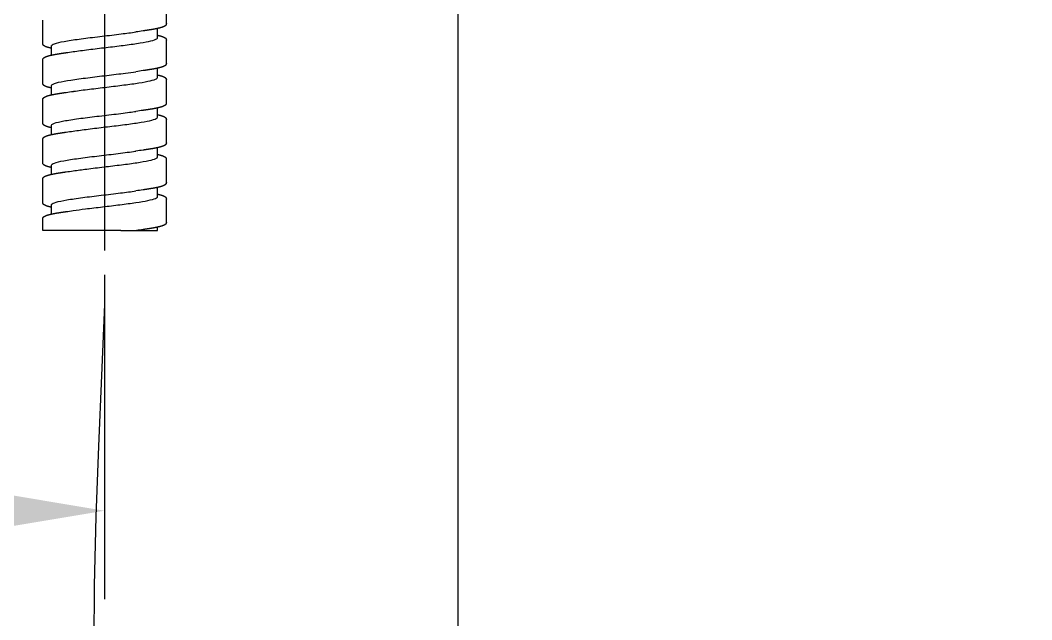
# Model space of a CAD drawing. Header units: millimetres. Extents: x 5066 to 5486, y -1867 to -1273.
# Drawn here: x 5219.71 to 5242.62, y -1762.66 to -1749.08 of the extents above; entities that cross this region are included whole.
import ezdxf

# ---------------------------------------------------------------- set-up
doc = ezdxf.new("R2010")
doc.units = ezdxf.units.MM
doc.header["$LTSCALE"] = 7
doc.header["$MEASUREMENT"] = 0
doc.linetypes.add('CENTER', pattern=[2, 1.25, -0.25, 0.25, -0.25])
for name, color, linetype in [('CL', 1, 'CENTER'), ('D', 2, 'CONTINUOUS'), ('DWG', 7, 'CONTINUOUS')]:
    doc.layers.add(name, color=color, linetype=linetype)

msp = doc.modelspace()

# ---------------------------------------------------------------- linework, layer by layer
at = {"layer": 'CL', "linetype": 'CENTER'}
msp.add_line((5221.619, -1507.542), (5221.619, -1755.515), dxfattribs=at)
at = {"layer": 'CL', "color": 1, "linetype": 'CENTER'}
msp.add_spline([(5221.619, -1755.515), (5224.422, -1775.942), (5253.464, -1764.616), (5258.08, -1696.791), (5231.299, -1623.625), (5231.025, -1621.271)], degree=3, dxfattribs=at)
at = {"layer": 'D'}
for p, q in [((5229.619, -1744.372), (5229.619, -1771.651)), ((5221.619, -1754.842), (5221.619, -1762.189))]:
    msp.add_line(p, q, dxfattribs=at)
msp.add_solid([(5218.119, -1759.605), (5218.119, -1760.772), (5221.619, -1760.189)], dxfattribs=at)
at = {"layer": 'DWG'}
for p, q in [((5223.019, -1749.155), (5223.019, -1748.629)), ((5220.219, -1749.605), (5220.219, -1749.079)), ((5222.819, -1749.474), (5222.819, -1749.266)), ((5223.019, -1750.055), (5223.019, -1749.529)), ((5220.419, -1749.868), (5220.419, -1749.659)), ((5220.219, -1750.505), (5220.219, -1749.979)), ((5222.819, -1750.374), (5222.819, -1750.166)), ((5223.019, -1750.955), (5223.019, -1750.429)), ((5220.419, -1750.768), (5220.419, -1750.559)), ((5220.219, -1751.405), (5220.219, -1750.879)), ((5222.819, -1751.274), (5222.819, -1751.066)), ((5223.019, -1751.855), (5223.019, -1751.329)), ((5220.419, -1751.668), (5220.419, -1751.459)), ((5220.219, -1752.305), (5220.219, -1751.779)), ((5222.819, -1752.174), (5222.819, -1751.966)), ((5223.019, -1752.755), (5223.019, -1752.229)), ((5220.419, -1752.568), (5220.419, -1752.359)), ((5220.219, -1753.205), (5220.219, -1752.679)), ((5222.819, -1753.074), (5222.819, -1752.866)), ((5223.019, -1753.655), (5223.019, -1753.129)), ((5220.419, -1753.468), (5220.419, -1753.259)), ((5220.219, -1753.842), (5220.219, -1753.579)), ((5221.987, -1753.842), (5220.219, -1753.842)), ((5221.987, -1753.842), (5222.327, -1753.842)), ((5222.327, -1753.842), (5222.341, -1753.842)), ((5222.341, -1753.842), (5222.819, -1753.842)), ((5222.819, -1753.842), (5222.819, -1753.766))]:
    msp.add_line(p, q, dxfattribs=at)
for centre, radius, start, end in [((5224.509, -1764.111), 14.927, 97.7664, 98.3989), ((5218.729, -1735.023), 14.927, 277.7664, 278.3989), ((5224.509, -1765.011), 14.927, 97.7664, 98.3989), ((5218.729, -1735.923), 14.927, 277.7664, 278.3989), ((5224.509, -1765.911), 14.927, 97.7664, 98.3989), ((5218.729, -1736.823), 14.927, 277.7664, 278.3989), ((5224.509, -1766.811), 14.927, 97.7664, 98.3989), ((5218.729, -1737.723), 14.927, 277.7664, 278.3989), ((5224.509, -1767.711), 14.927, 97.7664, 98.3989), ((5218.729, -1738.623), 14.927, 277.7664, 278.3989), ((5224.538, -1768.824), 15.143, 97.7695, 98.3437)]:
    msp.add_arc(centre, radius, start, end, dxfattribs=at)
for points, degree, knots in [([(5223.019, -1749.155), (5223.018, -1749.162), (5223.017, -1749.169), (5223.015, -1749.175), (5223.012, -1749.181), (5223.009, -1749.186), (5223.006, -1749.191), (5223.002, -1749.196), (5222.996, -1749.202), (5222.99, -1749.207), (5222.983, -1749.212), (5222.976, -1749.216), (5222.968, -1749.22), (5222.958, -1749.225), (5222.946, -1749.23), (5222.934, -1749.235), (5222.921, -1749.24), (5222.906, -1749.244), (5222.891, -1749.249), (5222.875, -1749.253), (5222.858, -1749.257), (5222.84, -1749.261), (5222.821, -1749.266), (5222.801, -1749.27), (5222.782, -1749.274), (5222.762, -1749.278), (5222.741, -1749.282), (5222.719, -1749.286), (5222.697, -1749.29), (5222.674, -1749.293), (5222.65, -1749.297), (5222.625, -1749.301), (5222.6, -1749.305), (5222.573, -1749.309), (5222.547, -1749.313), (5222.519, -1749.317), (5222.491, -1749.321)], 1, [0, 0, 0.098664, 0.197327, 0.295991, 0.394654, 0.493318, 0.591982, 0.690645, 0.844485, 0.998324, 1.152163, 1.306003, 1.459842, 1.661125, 1.862408, 2.06369, 2.264973, 2.466256, 2.667538, 2.868821, 3.070104, 3.271387, 3.472669, 3.673952, 3.858159, 4.042366, 4.226573, 4.41078, 4.594987, 4.779193, 4.9634, 5.147607, 5.331814, 5.516021, 5.700228, 5.884435, 6.068642, 6.068642]), ([(5220.419, -1749.659), (5220.419, -1749.656), (5220.425, -1749.636), (5220.505, -1749.598), (5220.761, -1749.545), (5221.13, -1749.493), (5221.563, -1749.441), (5221.983, -1749.391), (5222.227, -1749.359), (5222.328, -1749.344)], 3, [34.557519, 34.557519, 34.557519, 34.557519, 34.625014, 34.989488, 35.353962, 35.718436, 36.08291, 36.447384, 36.760811, 36.760811, 36.760811, 36.760811]), ([(5220.909, -1749.79), (5220.922, -1749.788), (5221.043, -1749.771), (5221.302, -1749.737), (5221.704, -1749.69), (5222.097, -1749.642), (5222.437, -1749.594), (5222.689, -1749.547), (5222.801, -1749.507), (5222.819, -1749.483), (5222.819, -1749.474)], 3, [35.49582, 35.49582, 35.49582, 35.49582, 35.533679, 35.865769, 36.19786, 36.52995, 36.862041, 37.194131, 37.526221, 37.699112, 37.699112, 37.699112, 37.699112]), ([(5222.819, -1749.418), (5222.821, -1749.418), (5222.837, -1749.422), (5222.853, -1749.425), (5222.868, -1749.429), (5222.882, -1749.433), (5222.895, -1749.437), (5222.908, -1749.44), (5222.92, -1749.444), (5222.932, -1749.448), (5222.942, -1749.452), (5222.952, -1749.456), (5222.962, -1749.461), (5222.978, -1749.469), (5222.994, -1749.479), (5223.007, -1749.492), (5223.016, -1749.509), (5223.019, -1749.529)], 1, [2.573214, 2.573214, 2.597069, 2.768815, 2.940561, 3.112307, 3.284053, 3.455799, 3.627545, 3.799291, 3.971037, 4.142783, 4.314529, 4.486275, 4.801819, 5.117363, 5.432907, 5.748451, 6.063995, 6.063995]), ([(5220.419, -1749.716), (5220.417, -1749.716), (5220.4, -1749.712), (5220.385, -1749.708), (5220.37, -1749.705), (5220.356, -1749.701), (5220.342, -1749.697), (5220.329, -1749.694), (5220.317, -1749.69), (5220.306, -1749.686), (5220.295, -1749.682), (5220.285, -1749.678), (5220.276, -1749.673), (5220.259, -1749.665), (5220.244, -1749.655), (5220.231, -1749.642), (5220.222, -1749.625), (5220.219, -1749.605)], 1, [2.573214, 2.573214, 2.597095, 2.768841, 2.940587, 3.112332, 3.284078, 3.455824, 3.62757, 3.799316, 3.971062, 4.142808, 4.314554, 4.4863, 4.801839, 5.117378, 5.432917, 5.748456, 6.063995, 6.063995]), ([(5220.219, -1749.979), (5220.219, -1749.972), (5220.221, -1749.965), (5220.223, -1749.959), (5220.225, -1749.953), (5220.228, -1749.947), (5220.232, -1749.942), (5220.236, -1749.938), (5220.242, -1749.932), (5220.248, -1749.927), (5220.255, -1749.922), (5220.262, -1749.918), (5220.269, -1749.914), (5220.28, -1749.909), (5220.291, -1749.904), (5220.304, -1749.899), (5220.317, -1749.894), (5220.331, -1749.89), (5220.346, -1749.885), (5220.362, -1749.881), (5220.379, -1749.877), (5220.397, -1749.872), (5220.416, -1749.868), (5220.436, -1749.864), (5220.456, -1749.86), (5220.476, -1749.856), (5220.497, -1749.852), (5220.518, -1749.848), (5220.541, -1749.844), (5220.564, -1749.84), (5220.588, -1749.837), (5220.613, -1749.833), (5220.638, -1749.829), (5220.664, -1749.825), (5220.691, -1749.821), (5220.718, -1749.817), (5220.746, -1749.813)], 1, [0, 0, 0.098664, 0.197327, 0.295991, 0.394654, 0.493318, 0.591981, 0.690645, 0.844484, 0.998323, 1.152163, 1.306002, 1.459841, 1.661124, 1.862407, 2.063689, 2.264972, 2.466254, 2.667537, 2.86882, 3.070102, 3.271385, 3.472667, 3.67395, 3.858157, 4.042364, 4.226571, 4.410778, 4.594985, 4.779192, 4.963399, 5.147606, 5.331814, 5.516021, 5.700228, 5.884435, 6.068642, 6.068642]), ([(5220.419, -1750.559), (5220.419, -1750.552), (5220.435, -1750.527), (5220.554, -1750.485), (5220.841, -1750.433), (5221.23, -1750.381), (5221.67, -1750.329), (5222.049, -1750.283), (5222.255, -1750.255), (5222.328, -1750.244)], 3, [28.274334, 28.274334, 28.274334, 28.274334, 28.428959, 28.793433, 29.157907, 29.522381, 29.886854, 30.251328, 30.477625, 30.477625, 30.477625, 30.477625]), ([(5223.019, -1750.055), (5223.018, -1750.062), (5223.017, -1750.069), (5223.015, -1750.075), (5223.012, -1750.081), (5223.009, -1750.086), (5223.006, -1750.091), (5223.002, -1750.096), (5222.996, -1750.102), (5222.99, -1750.107), (5222.983, -1750.112), (5222.976, -1750.116), (5222.968, -1750.12), (5222.958, -1750.125), (5222.946, -1750.13), (5222.934, -1750.135), (5222.921, -1750.14), (5222.906, -1750.144), (5222.891, -1750.149), (5222.875, -1750.153), (5222.858, -1750.157), (5222.84, -1750.161), (5222.821, -1750.166), (5222.801, -1750.17), (5222.782, -1750.174), (5222.762, -1750.178), (5222.741, -1750.182), (5222.719, -1750.186), (5222.697, -1750.19), (5222.674, -1750.193), (5222.65, -1750.197), (5222.625, -1750.201), (5222.6, -1750.205), (5222.573, -1750.209), (5222.547, -1750.213), (5222.519, -1750.217), (5222.491, -1750.221)], 1, [0, 0, 0.098664, 0.197327, 0.295991, 0.394655, 0.493318, 0.591982, 0.690645, 0.844485, 0.998324, 1.152164, 1.306003, 1.459842, 1.661125, 1.862408, 2.063691, 2.264973, 2.466256, 2.667539, 2.868822, 3.070104, 3.271387, 3.47267, 3.673952, 3.858159, 4.042366, 4.226573, 4.41078, 4.594987, 4.779194, 4.963401, 5.147607, 5.331814, 5.516021, 5.700228, 5.884435, 6.068642, 6.068642]), ([(5220.909, -1750.69), (5220.913, -1750.69), (5221.024, -1750.673), (5221.27, -1750.641), (5221.671, -1750.593), (5222.067, -1750.546), (5222.413, -1750.498), (5222.672, -1750.451), (5222.798, -1750.409), (5222.819, -1750.384), (5222.819, -1750.374)], 3, [29.212635, 29.212635, 29.212635, 29.212635, 29.22396, 29.556051, 29.888141, 30.220231, 30.552322, 30.884412, 31.216503, 31.415927, 31.415927, 31.415927, 31.415927]), ([(5222.819, -1750.318), (5222.821, -1750.318), (5222.837, -1750.322), (5222.853, -1750.325), (5222.868, -1750.329), (5222.882, -1750.333), (5222.895, -1750.337), (5222.908, -1750.34), (5222.92, -1750.344), (5222.932, -1750.348), (5222.942, -1750.352), (5222.952, -1750.356), (5222.962, -1750.361), (5222.978, -1750.369), (5222.994, -1750.379), (5223.007, -1750.392), (5223.016, -1750.409), (5223.019, -1750.429)], 1, [2.573214, 2.573214, 2.597071, 2.768817, 2.940563, 3.112309, 3.284055, 3.455801, 3.627547, 3.799293, 3.971039, 4.142785, 4.314531, 4.486276, 4.80182, 5.117364, 5.432908, 5.748451, 6.063995, 6.063995]), ([(5220.419, -1750.616), (5220.417, -1750.616), (5220.4, -1750.612), (5220.385, -1750.608), (5220.37, -1750.605), (5220.356, -1750.601), (5220.342, -1750.597), (5220.329, -1750.594), (5220.317, -1750.59), (5220.306, -1750.586), (5220.295, -1750.582), (5220.285, -1750.578), (5220.276, -1750.573), (5220.259, -1750.565), (5220.244, -1750.555), (5220.231, -1750.542), (5220.222, -1750.525), (5220.219, -1750.505)], 1, [2.573214, 2.573214, 2.597093, 2.768839, 2.940585, 3.112331, 3.284077, 3.455823, 3.627569, 3.799315, 3.971061, 4.142807, 4.314553, 4.486299, 4.801838, 5.117377, 5.432916, 5.748456, 6.063995, 6.063995]), ([(5220.219, -1750.879), (5220.219, -1750.872), (5220.221, -1750.865), (5220.223, -1750.859), (5220.225, -1750.853), (5220.228, -1750.847), (5220.232, -1750.842), (5220.236, -1750.838), (5220.242, -1750.832), (5220.248, -1750.827), (5220.255, -1750.822), (5220.262, -1750.818), (5220.269, -1750.814), (5220.28, -1750.809), (5220.291, -1750.804), (5220.304, -1750.799), (5220.317, -1750.794), (5220.331, -1750.79), (5220.346, -1750.785), (5220.362, -1750.781), (5220.379, -1750.777), (5220.397, -1750.772), (5220.416, -1750.768), (5220.436, -1750.764), (5220.456, -1750.76), (5220.476, -1750.756), (5220.497, -1750.752), (5220.518, -1750.748), (5220.541, -1750.744), (5220.564, -1750.74), (5220.588, -1750.737), (5220.613, -1750.733), (5220.638, -1750.729), (5220.664, -1750.725), (5220.691, -1750.721), (5220.718, -1750.717), (5220.746, -1750.713)], 1, [0, 0, 0.098664, 0.197327, 0.295991, 0.394654, 0.493318, 0.591981, 0.690645, 0.844484, 0.998323, 1.152163, 1.306002, 1.459841, 1.661124, 1.862406, 2.063689, 2.264971, 2.466254, 2.667537, 2.868819, 3.070102, 3.271384, 3.472667, 3.673949, 3.858156, 4.042364, 4.226571, 4.410778, 4.594985, 4.779192, 4.963399, 5.147606, 5.331813, 5.516021, 5.700228, 5.884435, 6.068642, 6.068642]), ([(5220.419, -1751.459), (5220.419, -1751.448), (5220.448, -1751.419), (5220.611, -1751.373), (5220.926, -1751.32), (5221.332, -1751.268), (5221.776, -1751.216), (5222.113, -1751.175), (5222.283, -1751.151), (5222.328, -1751.144)], 3, [21.991149, 21.991149, 21.991149, 21.991149, 22.232904, 22.597378, 22.961852, 23.326325, 23.690799, 24.055273, 24.19444, 24.19444, 24.19444, 24.19444]), ([(5223.019, -1750.955), (5223.018, -1750.962), (5223.017, -1750.969), (5223.015, -1750.975), (5223.012, -1750.981), (5223.009, -1750.986), (5223.006, -1750.991), (5223.002, -1750.996), (5222.996, -1751.002), (5222.99, -1751.007), (5222.983, -1751.012), (5222.976, -1751.016), (5222.968, -1751.02), (5222.958, -1751.025), (5222.946, -1751.03), (5222.934, -1751.035), (5222.921, -1751.04), (5222.906, -1751.044), (5222.891, -1751.049), (5222.875, -1751.053), (5222.858, -1751.057), (5222.84, -1751.061), (5222.821, -1751.066), (5222.801, -1751.07), (5222.782, -1751.074), (5222.762, -1751.078), (5222.741, -1751.082), (5222.719, -1751.086), (5222.697, -1751.09), (5222.674, -1751.093), (5222.65, -1751.097), (5222.625, -1751.101), (5222.6, -1751.105), (5222.573, -1751.109), (5222.547, -1751.113), (5222.519, -1751.117), (5222.491, -1751.121)], 1, [0, 0, 0.098664, 0.197327, 0.295991, 0.394655, 0.493318, 0.591982, 0.690646, 0.844485, 0.998324, 1.152164, 1.306003, 1.459843, 1.661125, 1.862408, 2.063691, 2.264974, 2.466256, 2.667539, 2.868822, 3.070105, 3.271387, 3.47267, 3.673953, 3.85816, 4.042367, 4.226573, 4.41078, 4.594987, 4.779194, 4.963401, 5.147608, 5.331814, 5.516021, 5.700228, 5.884435, 6.068642, 6.068642]), ([(5220.909, -1751.59), (5221.012, -1751.575), (5221.246, -1751.544), (5221.639, -1751.497), (5222.036, -1751.45), (5222.388, -1751.402), (5222.656, -1751.354), (5222.794, -1751.312), (5222.819, -1751.285), (5222.819, -1751.274)], 3, [22.92945, 22.92945, 22.92945, 22.92945, 23.246332, 23.578422, 23.910513, 24.242603, 24.574694, 24.906784, 25.132741, 25.132741, 25.132741, 25.132741]), ([(5222.819, -1751.218), (5222.821, -1751.218), (5222.837, -1751.222), (5222.853, -1751.225), (5222.868, -1751.229), (5222.882, -1751.233), (5222.895, -1751.237), (5222.908, -1751.24), (5222.92, -1751.244), (5222.932, -1751.248), (5222.942, -1751.252), (5222.952, -1751.256), (5222.962, -1751.261), (5222.978, -1751.269), (5222.994, -1751.279), (5223.007, -1751.292), (5223.016, -1751.309), (5223.019, -1751.329)], 1, [2.573214, 2.573214, 2.597072, 2.768818, 2.940564, 3.11231, 3.284056, 3.455802, 3.627548, 3.799294, 3.97104, 4.142786, 4.314532, 4.486278, 4.801821, 5.117365, 5.432908, 5.748452, 6.063995, 6.063995]), ([(5220.419, -1751.516), (5220.417, -1751.516), (5220.4, -1751.512), (5220.385, -1751.508), (5220.37, -1751.505), (5220.356, -1751.501), (5220.342, -1751.497), (5220.329, -1751.494), (5220.317, -1751.49), (5220.306, -1751.486), (5220.295, -1751.482), (5220.285, -1751.478), (5220.276, -1751.473), (5220.259, -1751.465), (5220.244, -1751.455), (5220.231, -1751.442), (5220.222, -1751.425), (5220.219, -1751.405)], 1, [2.573214, 2.573214, 2.597092, 2.768838, 2.940584, 3.11233, 3.284076, 3.455822, 3.627568, 3.799314, 3.971059, 4.142805, 4.314551, 4.486297, 4.801837, 5.117376, 5.432916, 5.748456, 6.063995, 6.063995]), ([(5220.219, -1751.779), (5220.219, -1751.772), (5220.221, -1751.765), (5220.223, -1751.759), (5220.225, -1751.753), (5220.228, -1751.747), (5220.232, -1751.742), (5220.236, -1751.738), (5220.242, -1751.732), (5220.248, -1751.727), (5220.255, -1751.722), (5220.262, -1751.718), (5220.269, -1751.714), (5220.28, -1751.709), (5220.291, -1751.704), (5220.304, -1751.699), (5220.317, -1751.694), (5220.331, -1751.69), (5220.346, -1751.685), (5220.362, -1751.681), (5220.379, -1751.677), (5220.397, -1751.672), (5220.416, -1751.668), (5220.436, -1751.664), (5220.456, -1751.66), (5220.476, -1751.656), (5220.497, -1751.652), (5220.518, -1751.648), (5220.541, -1751.644), (5220.564, -1751.64), (5220.588, -1751.637), (5220.613, -1751.633), (5220.638, -1751.629), (5220.664, -1751.625), (5220.691, -1751.621), (5220.718, -1751.617), (5220.746, -1751.613)], 1, [0, 0, 0.098663, 0.197327, 0.29599, 0.394654, 0.493317, 0.591981, 0.690644, 0.844484, 0.998323, 1.152162, 1.306002, 1.459841, 1.661124, 1.862406, 2.063689, 2.264971, 2.466254, 2.667536, 2.868819, 3.070101, 3.271384, 3.472666, 3.673949, 3.858156, 4.042363, 4.22657, 4.410778, 4.594985, 4.779192, 4.963399, 5.147606, 5.331813, 5.51602, 5.700228, 5.884435, 6.068642, 6.068642]), ([(5223.019, -1751.855), (5223.018, -1751.862), (5223.017, -1751.869), (5223.015, -1751.875), (5223.012, -1751.881), (5223.009, -1751.886), (5223.006, -1751.891), (5223.002, -1751.896), (5222.996, -1751.902), (5222.99, -1751.907), (5222.983, -1751.912), (5222.976, -1751.916), (5222.968, -1751.92), (5222.958, -1751.925), (5222.946, -1751.93), (5222.934, -1751.935), (5222.921, -1751.94), (5222.906, -1751.944), (5222.891, -1751.949), (5222.875, -1751.953), (5222.858, -1751.957), (5222.84, -1751.961), (5222.821, -1751.966), (5222.801, -1751.97), (5222.782, -1751.974), (5222.762, -1751.978), (5222.741, -1751.982), (5222.719, -1751.986), (5222.697, -1751.99), (5222.674, -1751.993), (5222.65, -1751.997), (5222.625, -1752.001), (5222.6, -1752.005), (5222.573, -1752.009), (5222.547, -1752.013), (5222.519, -1752.017), (5222.491, -1752.021)], 1, [0, 0, 0.098664, 0.197327, 0.295991, 0.394655, 0.493318, 0.591982, 0.690646, 0.844485, 0.998324, 1.152164, 1.306003, 1.459843, 1.661125, 1.862408, 2.063691, 2.264974, 2.466257, 2.667539, 2.868822, 3.070105, 3.271388, 3.47267, 3.673953, 3.85816, 4.042367, 4.226574, 4.410781, 4.594987, 4.779194, 4.963401, 5.147608, 5.331815, 5.516021, 5.700228, 5.884435, 6.068642, 6.068642]), ([(5220.419, -1752.359), (5220.419, -1752.344), (5220.465, -1752.311), (5220.675, -1752.26), (5221.017, -1752.208), (5221.437, -1752.156), (5221.882, -1752.104), (5222.175, -1752.066), (5222.311, -1752.046), (5222.328, -1752.044)], 3, [15.707963, 15.707963, 15.707963, 15.707963, 16.036849, 16.401323, 16.765796, 17.13027, 17.494744, 17.859218, 17.911255, 17.911255, 17.911255, 17.911255]), ([(5220.419, -1752.416), (5220.417, -1752.416), (5220.4, -1752.412), (5220.385, -1752.408), (5220.37, -1752.405), (5220.356, -1752.401), (5220.342, -1752.397), (5220.329, -1752.394), (5220.317, -1752.39), (5220.306, -1752.386), (5220.295, -1752.382), (5220.285, -1752.378), (5220.276, -1752.373), (5220.259, -1752.365), (5220.244, -1752.355), (5220.231, -1752.342), (5220.222, -1752.325), (5220.219, -1752.305)], 1, [2.573214, 2.573214, 2.597091, 2.768837, 2.940582, 3.112328, 3.284074, 3.45582, 3.627566, 3.799312, 3.971058, 4.142804, 4.31455, 4.486296, 4.801836, 5.117376, 5.432915, 5.748455, 6.063995, 6.063995]), ([(5220.909, -1752.49), (5221.003, -1752.476), (5221.225, -1752.447), (5221.607, -1752.401), (5222.006, -1752.353), (5222.363, -1752.306), (5222.638, -1752.258), (5222.789, -1752.214), (5222.819, -1752.187), (5222.819, -1752.174)], 3, [16.646264, 16.646264, 16.646264, 16.646264, 16.936613, 17.268704, 17.600794, 17.932885, 18.264975, 18.597065, 18.849556, 18.849556, 18.849556, 18.849556]), ([(5222.819, -1752.118), (5222.821, -1752.118), (5222.837, -1752.122), (5222.853, -1752.125), (5222.868, -1752.129), (5222.882, -1752.133), (5222.895, -1752.137), (5222.908, -1752.14), (5222.92, -1752.144), (5222.932, -1752.148), (5222.942, -1752.152), (5222.952, -1752.156), (5222.962, -1752.161), (5222.978, -1752.169), (5222.994, -1752.179), (5223.007, -1752.192), (5223.016, -1752.209), (5223.019, -1752.229)], 1, [2.573214, 2.573214, 2.597074, 2.76882, 2.940566, 3.112312, 3.284058, 3.455804, 3.62755, 3.799296, 3.971042, 4.142787, 4.314533, 4.486279, 4.801823, 5.117366, 5.432909, 5.748452, 6.063995, 6.063995]), ([(5220.219, -1752.679), (5220.219, -1752.672), (5220.221, -1752.665), (5220.223, -1752.659), (5220.225, -1752.653), (5220.228, -1752.647), (5220.232, -1752.642), (5220.236, -1752.638), (5220.242, -1752.632), (5220.248, -1752.627), (5220.255, -1752.622), (5220.262, -1752.618), (5220.269, -1752.614), (5220.28, -1752.609), (5220.291, -1752.604), (5220.304, -1752.599), (5220.317, -1752.594), (5220.331, -1752.59), (5220.346, -1752.585), (5220.362, -1752.581), (5220.379, -1752.577), (5220.397, -1752.572), (5220.416, -1752.568), (5220.436, -1752.564), (5220.456, -1752.56), (5220.476, -1752.556), (5220.497, -1752.552), (5220.518, -1752.548), (5220.541, -1752.544), (5220.564, -1752.54), (5220.588, -1752.537), (5220.613, -1752.533), (5220.638, -1752.529), (5220.664, -1752.525), (5220.691, -1752.521), (5220.718, -1752.517), (5220.746, -1752.513)], 1, [0, 0, 0.098663, 0.197327, 0.29599, 0.394654, 0.493317, 0.591981, 0.690644, 0.844484, 0.998323, 1.152162, 1.306002, 1.459841, 1.661123, 1.862406, 2.063688, 2.264971, 2.466253, 2.667536, 2.868818, 3.070101, 3.271383, 3.472666, 3.673948, 3.858156, 4.042363, 4.22657, 4.410777, 4.594984, 4.779192, 4.963399, 5.147606, 5.331813, 5.51602, 5.700227, 5.884435, 6.068642, 6.068642]), ([(5223.019, -1752.755), (5223.018, -1752.762), (5223.017, -1752.769), (5223.015, -1752.775), (5223.012, -1752.781), (5223.009, -1752.786), (5223.006, -1752.791), (5223.002, -1752.796), (5222.996, -1752.802), (5222.99, -1752.807), (5222.983, -1752.812), (5222.976, -1752.816), (5222.968, -1752.82), (5222.958, -1752.825), (5222.946, -1752.83), (5222.934, -1752.835), (5222.921, -1752.84), (5222.906, -1752.844), (5222.891, -1752.849), (5222.875, -1752.853), (5222.858, -1752.857), (5222.84, -1752.861), (5222.821, -1752.866), (5222.801, -1752.87), (5222.782, -1752.874), (5222.762, -1752.878), (5222.741, -1752.882), (5222.719, -1752.886), (5222.697, -1752.89), (5222.674, -1752.893), (5222.65, -1752.897), (5222.625, -1752.901), (5222.6, -1752.905), (5222.573, -1752.909), (5222.547, -1752.913), (5222.519, -1752.917), (5222.491, -1752.921)], 1, [0, 0, 0.098664, 0.197327, 0.295991, 0.394655, 0.493318, 0.591982, 0.690646, 0.844485, 0.998325, 1.152164, 1.306003, 1.459843, 1.661126, 1.862408, 2.063691, 2.264974, 2.466257, 2.66754, 2.868822, 3.070105, 3.271388, 3.472671, 3.673954, 3.85816, 4.042367, 4.226574, 4.410781, 4.594988, 4.779194, 4.963401, 5.147608, 5.331815, 5.516022, 5.700228, 5.884435, 6.068642, 6.068642]), ([(5220.419, -1753.259), (5220.419, -1753.257), (5220.423, -1753.237), (5220.497, -1753.2), (5220.747, -1753.148), (5221.112, -1753.095), (5221.544, -1753.043), (5221.971, -1752.993), (5222.222, -1752.96), (5222.328, -1752.944)], 3, [9.424778, 9.424778, 9.424778, 9.424778, 9.47632, 9.840794, 10.205267, 10.569741, 10.934215, 11.298689, 11.628069, 11.628069, 11.628069, 11.628069]), ([(5220.419, -1753.316), (5220.417, -1753.316), (5220.4, -1753.312), (5220.385, -1753.308), (5220.37, -1753.305), (5220.356, -1753.301), (5220.342, -1753.297), (5220.329, -1753.294), (5220.317, -1753.29), (5220.306, -1753.286), (5220.295, -1753.282), (5220.285, -1753.278), (5220.276, -1753.273), (5220.259, -1753.265), (5220.244, -1753.255), (5220.231, -1753.242), (5220.222, -1753.225), (5220.219, -1753.205)], 1, [2.573214, 2.573214, 2.597089, 2.768835, 2.940581, 3.112327, 3.284073, 3.455819, 3.627565, 3.799311, 3.971057, 4.142803, 4.314548, 4.486294, 4.801835, 5.117375, 5.432915, 5.748455, 6.063995, 6.063995]), ([(5220.909, -1753.39), (5220.995, -1753.377), (5221.205, -1753.349), (5221.574, -1753.305), (5221.975, -1753.257), (5222.337, -1753.21), (5222.62, -1753.162), (5222.785, -1753.117), (5222.819, -1753.088), (5222.819, -1753.074)], 3, [10.363079, 10.363079, 10.363079, 10.363079, 10.626895, 10.958985, 11.291075, 11.623166, 11.955256, 12.287347, 12.566371, 12.566371, 12.566371, 12.566371]), ([(5222.819, -1753.018), (5222.821, -1753.018), (5222.837, -1753.022), (5222.853, -1753.025), (5222.868, -1753.029), (5222.882, -1753.033), (5222.895, -1753.037), (5222.908, -1753.04), (5222.92, -1753.044), (5222.932, -1753.048), (5222.942, -1753.052), (5222.952, -1753.056), (5222.962, -1753.061), (5222.978, -1753.069), (5222.994, -1753.079), (5223.007, -1753.092), (5223.016, -1753.109), (5223.019, -1753.129)], 1, [2.573214, 2.573214, 2.597075, 2.768821, 2.940567, 3.112313, 3.284059, 3.455805, 3.627551, 3.799297, 3.971043, 4.142789, 4.314535, 4.486281, 4.801824, 5.117367, 5.432909, 5.748452, 6.063995, 6.063995]), ([(5220.219, -1753.579), (5220.219, -1753.572), (5220.221, -1753.565), (5220.223, -1753.559), (5220.225, -1753.553), (5220.228, -1753.547), (5220.232, -1753.542), (5220.236, -1753.538), (5220.242, -1753.532), (5220.248, -1753.527), (5220.255, -1753.522), (5220.262, -1753.518), (5220.269, -1753.514), (5220.28, -1753.509), (5220.291, -1753.504), (5220.304, -1753.499), (5220.317, -1753.494), (5220.331, -1753.49), (5220.346, -1753.485), (5220.362, -1753.481), (5220.379, -1753.477), (5220.397, -1753.472), (5220.416, -1753.468), (5220.436, -1753.464), (5220.456, -1753.46), (5220.476, -1753.456), (5220.497, -1753.452), (5220.518, -1753.448), (5220.541, -1753.444), (5220.564, -1753.44), (5220.588, -1753.437), (5220.613, -1753.433), (5220.638, -1753.429), (5220.664, -1753.425), (5220.691, -1753.421), (5220.718, -1753.417), (5220.746, -1753.413)], 1, [0, 0, 0.098663, 0.197327, 0.29599, 0.394654, 0.493317, 0.591981, 0.690644, 0.844484, 0.998323, 1.152162, 1.306001, 1.459841, 1.661123, 1.862406, 2.063688, 2.264971, 2.466253, 2.667536, 2.868818, 3.070101, 3.271383, 3.472666, 3.673948, 3.858155, 4.042362, 4.22657, 4.410777, 4.594984, 4.779191, 4.963399, 5.147606, 5.331813, 5.51602, 5.700227, 5.884435, 6.068642, 6.068642]), ([(5223.019, -1753.655), (5223.018, -1753.662), (5223.017, -1753.669), (5223.015, -1753.675), (5223.012, -1753.681), (5223.009, -1753.686), (5223.006, -1753.691), (5223.002, -1753.696), (5222.996, -1753.702), (5222.99, -1753.707), (5222.983, -1753.712), (5222.976, -1753.716), (5222.968, -1753.72), (5222.958, -1753.725), (5222.946, -1753.73), (5222.934, -1753.735), (5222.921, -1753.74), (5222.906, -1753.744), (5222.891, -1753.749), (5222.875, -1753.753), (5222.858, -1753.757), (5222.84, -1753.761), (5222.821, -1753.766), (5222.801, -1753.77), (5222.782, -1753.774), (5222.762, -1753.778), (5222.741, -1753.782), (5222.719, -1753.786), (5222.697, -1753.79), (5222.674, -1753.793), (5222.65, -1753.797), (5222.625, -1753.801), (5222.6, -1753.805), (5222.573, -1753.809), (5222.547, -1753.813), (5222.519, -1753.817), (5222.491, -1753.821)], 1, [0, 0, 0.098663, 0.197327, 0.29599, 0.394653, 0.493317, 0.59198, 0.690643, 0.844483, 0.998322, 1.152161, 1.306, 1.45984, 1.661122, 1.862404, 2.063686, 2.264969, 2.466251, 2.667533, 2.868816, 3.070098, 3.27138, 3.472662, 3.673945, 3.858152, 4.04236, 4.226567, 4.410775, 4.594982, 4.77919, 4.963397, 5.147604, 5.331812, 5.516019, 5.700227, 5.884434, 6.068642, 6.068642])]:
    msp.add_open_spline(points, degree=degree, knots=knots, dxfattribs=at)

doc.saveas('drawing.dxf')
